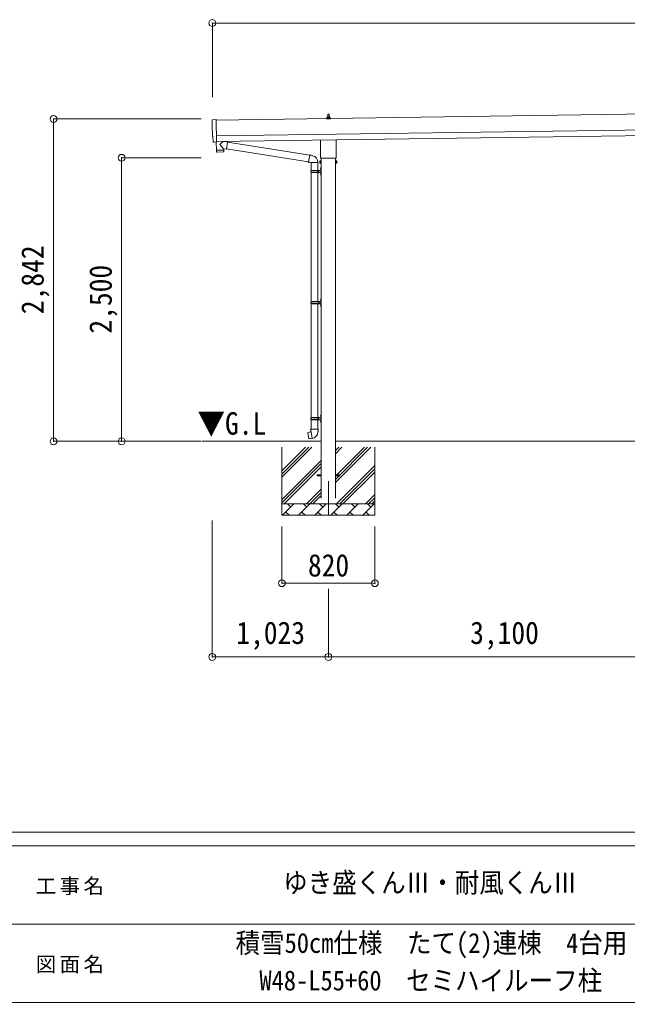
# Model space of a CAD drawing. Units: millimetres at full size, sheet at 1:60. Extents: x -16864 to 16864, y -11640 to 11640.
# Drawn here: x -881 to 4477, y -11640 to -2976 of the extents above; entities that cross this region are included whole.
import ezdxf
from ezdxf.enums import TextEntityAlignment as Align

# ---------------------------------------------------------------- set-up
doc = ezdxf.new("R2010")
doc.units = ezdxf.units.MM
doc.header["$LTSCALE"] = 60
doc.header["$PDMODE"] = 32
doc.header["$PDSIZE"] = 60
doc.linetypes.add('CHAIN1', pattern=[8, 5, -1, 1, -1])
for name, color, linetype, lineweight in [('0-1_Defpoints', 7, 'CHAIN1', 9), ('0-2_TEXT1', 4, 'Continuous', 9), ('0-3_SHAPE', 7, 'Continuous', 9), ('0-7_PARTS2', 7, 'Continuous', 9), ('0-8_TABLE1', 6, 'Continuous', 9), ('0-9_DIM1', 7, 'Continuous', 9), ('F-0', 7, 'Continuous', 9)]:
    doc.layers.add(name, color=color, linetype=linetype, lineweight=lineweight)
doc.styles.add('ＭＳ ゴシック', font='')
doc.styles.get('ＭＳ ゴシック').set_extended_font_data('MS Gothic')

msp = doc.modelspace()

# ---------------------------------------------------------------- linework, layer by layer
at = {"layer": '0-1_Defpoints'}
msp.add_line((1840.59, -7043.97), (1840.59, -7392.97), dxfattribs=at)
at = {"layer": '0-2_TEXT1'}
for p, q in [((6480.66, -3781.28), (850.19, -3861.72)), ((1834.9, -3834.72), (1835.62, -3811.19)), ((1836.62, -3810.22), (1845.17, -3810.22)), ((1846.17, -3811.19), (1846.9, -3834.72)), ((1822.65, -3850.22), (1822.65, -3842.5)), ((1859.15, -3850.22), (1822.65, -3850.22)), ((1823.03, -3841.72), (1858.76, -3841.72)), ((1823.41, -3841.53), (1830.13, -3839.9)), ((1830.51, -3839.72), (1851.28, -3839.72)), ((1830.9, -3838.93), (1830.9, -3834.72)), ((1831.9, -3834.72), (1849.9, -3834.72)), ((1850.9, -3838.93), (1850.9, -3834.72)), ((1858.38, -3841.53), (1851.66, -3839.9)), ((1859.15, -3850.22), (1859.15, -3842.5)), ((852.19, -4001.7), (6482.66, -3921.27)), ((852.91, -4051.7), (6483.37, -3971.26)), ((833.33, -4055.75), (826.41, -4055.48)), ((1772.29, -4184.2), (1772.29, -4038.56)), ((1908.89, -4036.61), (1908.89, -4184.2)), ((1766.59, -4222.47), (1767.35, -4221.16)), ((1766.59, -4222.47), (1766.59, -4239.47)), ((1766.59, -4239.47), (1767.35, -4240.79)), ((1773.59, -4226.07), (1767.35, -4226.07)), ((1773.59, -4235.88), (1767.35, -4235.88)), ((1773.59, -4240.79), (1767.35, -4240.79)), ((1770.59, -4192.97), (1770.59, -4187.47)), ((1908.53, -4196.47), (1772.65, -4196.47)), ((1776.09, -4240.17), (1773.59, -4240.17)), ((1778.09, -4196.47), (1778.09, -7193.97)), ((1903.09, -7193.97), (1903.09, -4196.47)), ((1905.09, -4240.17), (1907.59, -4240.17)), ((1907.59, -4226.07), (1913.83, -4226.07)), ((1907.59, -4235.88), (1913.83, -4235.88)), ((1907.59, -4240.79), (1913.83, -4240.79)), ((1910.59, -4187.47), (1910.59, -4192.97)), ((1914.59, -4222.47), (1913.83, -4221.16)), ((1914.59, -4239.47), (1913.83, -4240.79)), ((1914.59, -4222.47), (1914.59, -4239.47)), ((1740.59, -6989.47), (1778.09, -6989.47)), ((1740.59, -6998.47), (1740.59, -6989.47)), ((1740.59, -6989.47), (1778.09, -6989.47)), ((1740.59, -6998.47), (1740.59, -6989.47)), ((1740.59, -6998.47), (1778.09, -6998.47)), ((1740.59, -6998.47), (1778.09, -6998.47)), ((1903.09, -6989.47), (1940.59, -6989.47)), ((1903.09, -6989.47), (1940.59, -6989.47)), ((1903.09, -6998.47), (1940.59, -6998.47)), ((1903.09, -6998.47), (1940.59, -6998.47)), ((1940.59, -6998.47), (1940.59, -6989.47)), ((1940.59, -6998.47), (1940.59, -6989.47))]:
    msp.add_line(p, q, dxfattribs=at)
for points in [[(818.57, -3858.73), (850.12, -3856.63), (852.94, -4054.46)], [(823.52, -4052.53), (822.85, -4005.51), (822.25, -4005.52)], [(834.07, -4055.46), (834.72, -4054.82), (852.96, -4055.47)], [(1773.59, -4240.79), (1773.59, -4221.16), (1767.35, -4221.16)], [(1773.59, -4240.17), (1773.59, -4221.77), (1776.09, -4221.77)], [(1907.59, -4240.17), (1907.59, -4221.77), (1905.09, -4221.77)], [(1907.59, -4240.79), (1907.59, -4221.16), (1913.83, -4221.16)]]:
    msp.add_lwpolyline(points, dxfattribs=at)
for points in [[(1776.09, -4241.47), (1776.09, -4220.47), (1778.09, -4220.47), (1778.09, -4241.47)], [(1905.09, -4241.47), (1905.09, -4220.47), (1903.09, -4220.47), (1903.09, -4241.47)]]:
    msp.add_lwpolyline(points, close=True, dxfattribs=at)
for centre, radius, start, end in [((1836.62, -3811.22), 1, 90, 178.60509), ((1845.17, -3811.22), 1, 1.39491, 90), ((1823.65, -3842.5), 1, 103.62699, 180), ((1829.9, -3838.93), 1, 283.62699, 0), ((1834.98, -3835.35), 4.13, 90, 171.17633), ((1831.9, -3835.72), 1, 90, 180), ((1844.23, -3834.72), 4.83, 133.60282, 180), ((1837.56, -3834.72), 4.83, 0, 46.39718), ((1846.81, -3835.35), 4.13, 8.82367, 90), ((1849.9, -3835.72), 1, 0, 90), ((1851.9, -3838.93), 1, 180, 256.37301), ((1858.15, -3842.5), 1, 0, 76.37301), ((1770.93, -4223.61), 4.34, 145.61575, 214.38425), ((1782.83, -4230.97), 16.24, 162.41205, 197.58795), ((1770.93, -4238.34), 4.34, 145.61575, 214.38425), ((1774.59, -4187.47), 4, 125.09963, 180), ((1774.59, -4192.97), 4, 180, 194.47751), ((1774.59, -4192.97), 4, 194.47751, 241.04498), ((1906.59, -4192.97), 4, 298.95502, 345.52249), ((1906.59, -4187.47), 4, 0, 54.90037), ((1906.59, -4192.97), 4, 345.52249, 0), ((1910.24, -4223.61), 4.34, 325.61575, 34.38425), ((1898.35, -4230.97), 16.24, 342.41205, 17.58795), ((1910.24, -4238.34), 4.34, 325.61575, 34.38425)]:
    msp.add_arc(centre, radius, start, end, dxfattribs=at)
for centre, major_axis, ratio, start_param, end_param in [((818.77, -3861.72), (-3, -0.04), 0.99863, 4.7647489, 6.2979817), ((-3945.59, -4000.22), (4762.89, 68.04), 0.99863, 6.2686928, 6.2979817), ((822.19, -4001.12), (-4.41, -0.06), 0.99863, 6.2686928, 7.8539816), ((826.53, -4052.48), (-2.15, -2.1), 0.9974, 5.5252311, 7.0411395), ((833.37, -4054.74), (-0.717, -0.7), 0.9974, 0.7579542, 1.5707963)]:
    msp.add_ellipse(centre, major_axis=major_axis, ratio=ratio, start_param=start_param, end_param=end_param, dxfattribs=at)
at = {"layer": '0-3_SHAPE'}
for p, q in [((1778.09, -6693.97), (729.14, -6693.97)), ((1430.59, -6745.97), (1430.59, -7345.97)), ((1430.59, -6954.46), (1639.07, -6745.97)), ((1430.59, -6982.74), (1667.36, -6745.97)), ((1430.59, -7011.03), (1695.64, -6745.97)), ((4878.09, -6693.97), (1903.09, -6693.97)), ((1903.09, -6774.8), (1931.91, -6745.97)), ((1903.09, -6803.08), (1960.2, -6745.97)), ((1903.09, -7057.64), (2214.76, -6745.97)), ((1903.09, -7001.07), (2158.19, -6745.97)), ((1903.09, -7029.36), (2186.47, -6745.97)), ((2250.59, -6745.97), (2250.59, -7345.97)), ((1430.59, -7209.02), (1778.09, -6861.52)), ((1430.59, -7237.3), (1778.09, -6889.8)), ((1450.2, -7245.97), (1778.09, -6918.08)), ((1912.75, -7245.97), (2250.59, -6908.13)), ((1941.03, -7245.97), (2250.59, -6936.42)), ((1969.31, -7245.97), (2250.59, -6964.7)), ((1648.19, -7245.97), (1778.09, -7116.07)), ((1676.47, -7245.97), (1778.09, -7144.36)), ((1704.76, -7245.97), (1778.09, -7172.64)), ((2167.3, -7245.97), (2250.59, -7162.69)), ((1430.59, -7245.97), (2250.59, -7245.97)), ((1437.04, -7345.97), (1537.04, -7245.97)), ((1508.48, -7274.53), (1479.93, -7245.97)), ((1578.46, -7345.97), (1678.46, -7245.97)), ((1649.9, -7274.53), (1621.35, -7245.97)), ((1719.88, -7345.97), (1819.88, -7245.97)), ((1791.32, -7274.53), (1762.77, -7245.97)), ((1861.3, -7345.97), (1961.3, -7245.97)), ((1932.75, -7274.53), (1904.19, -7245.97)), ((2002.72, -7345.97), (2102.72, -7245.97)), ((2074.17, -7274.53), (2045.61, -7245.97)), ((2144.14, -7345.97), (2244.14, -7245.97)), ((2215.59, -7274.53), (2187.04, -7245.97)), ((2195.59, -7245.97), (2250.59, -7190.97)), ((2223.87, -7245.97), (2250.59, -7219.26)), ((2250.59, -7345.97), (1430.59, -7345.97)), ((1465.59, -7317.42), (1494.14, -7345.97)), ((1607.01, -7317.42), (1635.56, -7345.97)), ((1748.43, -7317.42), (1776.98, -7345.97)), ((1889.85, -7317.42), (1918.41, -7345.97)), ((2031.27, -7317.42), (2059.83, -7345.97)), ((2172.7, -7317.42), (2201.25, -7345.97))]:
    msp.add_line(p, q, dxfattribs=at)
at = {"layer": '0-8_TABLE1'}
for p, q in [((817.59, -3006.34), (817.59, -3660.66)), ((12166.59, -3006.34), (817.59, -3006.34)), ((-582.41, -3851.68), (718.28, -3851.68)), ((-582.41, -3851.68), (-582.41, -6693.97)), ((17.59, -4193.97), (718.28, -4193.97)), ((17.59, -4193.97), (17.59, -6693.97)), ((-582.41, -6693.97), (718.28, -6693.97)), ((817.28, -8594.97), (817.28, -7392.97)), ((1430.59, -7944.97), (1430.59, -7444.97)), ((2250.59, -7944.97), (2250.59, -7444.97)), ((1430.59, -7944.97), (2250.59, -7944.97)), ((1840.59, -8594.97), (1840.59, -7994.97)), ((1840.59, -8594.97), (817.28, -8594.97)), ((4940.59, -8594.97), (1840.59, -8594.97))]:
    msp.add_line(p, q, dxfattribs=at)
for p in [(817.59, -3006.34), (817.59, -3006.34), (-582.41, -3851.68), (17.59, -4193.97), (-582.41, -6693.97), (17.59, -6693.97), (1430.59, -7944.97), (2250.59, -7944.97), (817.28, -8594.97), (1840.59, -8594.97)]:
    msp.add_point(p, dxfattribs=at)
at = {"layer": '0-9_DIM1'}
for p, q in [((852.94, -4054.46), (852.96, -4055.47)), ((914.35, -4050.82), (886.7, -4073.33)), ((951.97, -4054.83), (926.13, -4050.65)), ((951.97, -4054.83), (941.81, -4117.71)), ((951.68, -4056.66), (1677.03, -4172.15)), ((853.59, -4127.69), (854, -4140.74)), ((914.59, -4142.82), (857.05, -4143.65)), ((858.08, -4126.63), (858.11, -4127.63)), ((917.4, -4113.76), (886.53, -4080.66)), ((913.07, -4125.84), (913.07, -4126.84)), ((917.4, -4113.76), (941.81, -4117.71)), ((917.4, -4113.76), (917.57, -4125.78)), ((942.1, -4115.89), (1666.61, -4231.24)), ((1666.28, -4233.06), (1671.82, -4201.69)), ((1666.28, -4233.06), (1666.68, -4235.31)), ((1666.28, -4233.06), (1671.44, -4233.88)), ((1666.68, -4235.31), (1670.24, -4235.94)), ((1670.24, -4235.94), (1671.44, -4233.88)), ((1671.44, -4233.88), (1686.04, -4236.19)), ((1677.35, -4170.33), (1671.82, -4201.69)), ((1677.35, -4170.33), (1678.49, -4168.35)), ((1678.49, -4168.35), (1682.05, -4168.97)), ((1682.05, -4168.97), (1682.47, -4171.32)), ((1686.04, -4236.19), (1688.25, -4235.21)), ((1748.54, -4235.6), (1687.36, -4235.6)), ((1688.09, -4235.6), (1688.09, -4304.89)), ((1696.98, -4174.14), (1698.67, -4175.77)), ((1698.67, -4175.77), (1700.78, -4176.22)), ((1748.09, -4235.6), (1748.09, -4304.89)), ((1685.09, -4306.89), (1735.42, -4306.89)), ((1685.09, -4320.89), (1735.42, -4320.89)), ((1686.09, -4304.89), (1772.09, -4304.89)), ((1686.09, -4304.89), (1686.09, -4306.89)), ((1686.09, -4322.89), (1686.09, -4320.89)), ((1686.09, -4322.89), (1772.09, -4322.89)), ((1688.09, -4322.89), (1688.09, -5462.47)), ((1745.09, -4304.89), (1745.09, -4309.39)), ((1745.09, -4309.39), (1747.09, -4309.39)), ((1745.09, -4322.89), (1745.09, -4318.39)), ((1745.09, -4318.39), (1747.09, -4318.39)), ((1747.09, -4309.39), (1747.09, -4313.89)), ((1747.09, -4318.39), (1747.09, -4313.89)), ((1748.09, -4322.89), (1748.09, -5462.47)), ((1753.09, -4304.89), (1753.09, -4313.89)), ((1753.09, -4309.39), (1756.09, -4309.39)), ((1753.09, -4322.89), (1753.09, -4313.89)), ((1753.09, -4318.39), (1756.09, -4318.39)), ((1756.09, -4309.39), (1756.09, -4313.89)), ((1756.09, -4318.39), (1756.09, -4313.89)), ((1771.79, -4287.75), (1773.83, -4288.74)), ((1773.06, -4285.74), (1773.69, -4285.74)), ((1773.06, -4285.74), (1773.06, -4294.04)), ((1773.06, -4294.04), (1773.69, -4294.04)), ((1773.69, -4285.74), (1773.69, -4294.04)), ((1773.69, -4285.74), (1774.09, -4286.14)), ((1773.69, -4294.04), (1774.09, -4293.64)), ((1773.83, -4288.74), (1774.44, -4289.89)), ((1774.09, -4281.89), (1777.09, -4280.39)), ((1774.09, -4281.89), (1774.09, -4313.89)), ((1774.09, -4286.14), (1774.09, -4293.64)), ((1774.09, -4345.89), (1774.09, -4313.89)), ((1777.09, -4280.39), (1777.09, -4313.89)), ((1777.09, -4280.39), (1778.09, -4280.39)), ((1777.09, -4347.39), (1777.09, -4313.89)), ((1778.09, -4280.39), (1778.09, -4313.89)), ((1778.09, -4347.39), (1778.09, -4313.89)), ((1771.79, -4335.75), (1773.83, -4336.74)), ((1773.06, -4333.74), (1773.69, -4333.74)), ((1773.06, -4333.74), (1773.06, -4342.04)), ((1773.06, -4342.04), (1773.69, -4342.04)), ((1773.69, -4333.74), (1773.69, -4342.04)), ((1773.69, -4333.74), (1774.09, -4334.14)), ((1773.69, -4342.04), (1774.09, -4341.64)), ((1773.83, -4336.74), (1774.44, -4337.89)), ((1774.09, -4334.14), (1774.09, -4341.64)), ((1774.09, -4345.89), (1777.09, -4347.39)), ((1777.09, -4347.39), (1778.09, -4347.39)), ((1771.79, -5445.33), (1773.83, -5446.32)), ((1773.06, -5443.32), (1773.69, -5443.32)), ((1773.06, -5443.32), (1773.06, -5451.62)), ((1773.06, -5451.62), (1773.69, -5451.62)), ((1773.69, -5443.32), (1773.69, -5451.62)), ((1773.69, -5443.32), (1774.09, -5443.72)), ((1773.69, -5451.62), (1774.09, -5451.22)), ((1773.83, -5446.32), (1774.44, -5447.47)), ((1774.09, -5439.47), (1777.09, -5437.97)), ((1774.09, -5439.47), (1774.09, -5471.47)), ((1774.09, -5443.72), (1774.09, -5451.22)), ((1777.09, -5437.97), (1777.09, -5471.47)), ((1777.09, -5437.97), (1778.09, -5437.97)), ((1778.09, -5437.97), (1778.09, -5471.47)), ((1687.59, -5464.47), (1737.92, -5464.47)), ((1687.59, -5478.47), (1737.92, -5478.47)), ((1688.09, -5480.47), (1688.09, -6484.97)), ((1688.59, -5462.47), (1688.59, -5464.47)), ((1688.59, -5462.47), (1772.09, -5462.47)), ((1688.59, -5480.47), (1688.59, -5478.47)), ((1688.59, -5480.47), (1772.09, -5480.47)), ((1747.59, -5462.47), (1747.59, -5466.97)), ((1747.59, -5466.97), (1749.59, -5466.97)), ((1747.59, -5480.47), (1747.59, -5475.97)), ((1747.59, -5475.97), (1749.59, -5475.97)), ((1748.09, -5480.47), (1748.09, -6484.97)), ((1749.59, -5466.97), (1749.59, -5471.47)), ((1749.59, -5475.97), (1749.59, -5471.47)), ((1755.59, -5462.47), (1755.59, -5471.47)), ((1755.59, -5466.97), (1758.59, -5466.97)), ((1755.59, -5480.47), (1755.59, -5471.47)), ((1755.59, -5475.97), (1758.59, -5475.97)), ((1758.59, -5466.97), (1758.59, -5471.47)), ((1758.59, -5475.97), (1758.59, -5471.47)), ((1771.79, -5493.33), (1773.83, -5494.32)), ((1773.06, -5491.32), (1773.69, -5491.32)), ((1773.06, -5491.32), (1773.06, -5499.62)), ((1773.06, -5499.62), (1773.69, -5499.62)), ((1773.69, -5491.32), (1773.69, -5499.62)), ((1773.69, -5491.32), (1774.09, -5491.72)), ((1773.69, -5499.62), (1774.09, -5499.22)), ((1773.83, -5494.32), (1774.44, -5495.47)), ((1774.09, -5503.47), (1774.09, -5471.47)), ((1774.09, -5491.72), (1774.09, -5499.22)), ((1774.09, -5503.47), (1777.09, -5504.97)), ((1777.09, -5504.97), (1777.09, -5471.47)), ((1777.09, -5504.97), (1778.09, -5504.97)), ((1778.09, -5504.97), (1778.09, -5471.47)), ((1685.09, -6486.97), (1735.42, -6486.97)), ((1686.09, -6484.97), (1772.09, -6484.97)), ((1686.09, -6484.97), (1686.09, -6486.97)), ((1745.09, -6484.97), (1745.09, -6489.47)), ((1745.09, -6489.47), (1747.09, -6489.47)), ((1747.09, -6489.47), (1747.09, -6493.97)), ((1747.09, -6498.47), (1747.09, -6493.97)), ((1753.09, -6484.97), (1753.09, -6493.97)), ((1753.09, -6489.47), (1756.09, -6489.47)), ((1753.09, -6502.97), (1753.09, -6493.97)), ((1756.09, -6489.47), (1756.09, -6493.97)), ((1756.09, -6498.47), (1756.09, -6493.97)), ((1771.79, -6467.83), (1773.83, -6468.82)), ((1773.06, -6465.82), (1773.69, -6465.82)), ((1773.06, -6465.82), (1773.06, -6474.12)), ((1773.06, -6474.12), (1773.69, -6474.12)), ((1773.69, -6465.82), (1773.69, -6474.12)), ((1773.69, -6465.82), (1774.09, -6466.22)), ((1773.69, -6474.12), (1774.09, -6473.72)), ((1773.83, -6468.82), (1774.44, -6469.97)), ((1774.09, -6461.97), (1777.09, -6460.47)), ((1774.09, -6461.97), (1774.09, -6493.97)), ((1774.09, -6466.22), (1774.09, -6473.72)), ((1774.09, -6525.97), (1774.09, -6493.97)), ((1777.09, -6460.47), (1777.09, -6493.97)), ((1777.09, -6460.47), (1778.09, -6460.47)), ((1777.09, -6527.47), (1777.09, -6493.97)), ((1778.09, -6460.47), (1778.09, -6493.97)), ((1778.09, -6527.47), (1778.09, -6493.97)), ((1685.09, -6500.97), (1735.42, -6500.97)), ((1686.09, -6502.97), (1686.09, -6500.97)), ((1686.09, -6502.97), (1772.09, -6502.97)), ((1688.09, -6502.97), (1688.09, -6587.9)), ((1745.09, -6502.97), (1745.09, -6498.47)), ((1745.09, -6498.47), (1747.09, -6498.47)), ((1748.09, -6502.97), (1748.09, -6587.9)), ((1753.09, -6498.47), (1756.09, -6498.47)), ((1771.79, -6515.83), (1773.83, -6516.82)), ((1773.06, -6513.82), (1773.69, -6513.82)), ((1773.06, -6513.82), (1773.06, -6522.12)), ((1773.06, -6522.12), (1773.69, -6522.12)), ((1773.69, -6513.82), (1773.69, -6522.12)), ((1773.69, -6513.82), (1774.09, -6514.22)), ((1773.69, -6522.12), (1774.09, -6521.72)), ((1773.83, -6516.82), (1774.44, -6517.97)), ((1774.09, -6514.22), (1774.09, -6521.72)), ((1774.09, -6525.97), (1777.09, -6527.47)), ((1777.09, -6527.47), (1778.09, -6527.47)), ((1659.63, -6616.35), (1658.82, -6617.52)), ((1658.82, -6617.52), (1668.44, -6672.08)), ((1687.5, -6611.1), (1659.63, -6616.35)), ((1672.37, -6613.75), (1672.16, -6613.99)), ((1682.46, -6670.99), (1682.18, -6670.84)), ((1686.24, -6587.9), (1684.09, -6588.68)), ((1684.09, -6588.68), (1684.09, -6592.3)), ((1684.09, -6592.3), (1686.33, -6593.12)), ((1686.24, -6587.9), (1718.09, -6587.9)), ((1686.24, -6587.9), (1686.33, -6593.12)), ((1686.33, -6593.12), (1686.59, -6607.9)), ((1686.59, -6607.9), (1687.94, -6609.9)), ((1697.85, -6668.4), (1687.72, -6610.93)), ((1687.74, -6610.1), (1687.74, -6610.81)), ((1687.94, -6609.9), (1687.91, -6609.91)), ((1698.16, -6669.16), (1697.91, -6668.5)), ((1749.94, -6587.9), (1718.09, -6587.9)), ((1748.28, -6609.84), (1748.2, -6612.01)), ((1749.59, -6607.9), (1748.28, -6609.84)), ((1752.09, -6592.3), (1749.85, -6593.12)), ((1749.94, -6587.9), (1752.09, -6588.68)), ((1752.09, -6588.68), (1752.09, -6592.3))]:
    msp.add_line(p, q, dxfattribs=at)
for points in [[(852.56, -4055.45), (853.58, -4126.69), (917.57, -4125.78)], [(917.54, -4139.83), (917.58, -4126.78), (853.59, -4127.69)], [(1677.35, -4170.33), (1682.47, -4171.32), (1696.98, -4174.14)], [(1771.79, -4292.04), (1773.83, -4291.04), (1774.44, -4289.89)], [(1771.79, -4340.04), (1773.83, -4339.04), (1774.44, -4337.89)], [(1771.79, -5449.62), (1773.83, -5448.62), (1774.44, -5447.47)], [(1771.79, -5497.62), (1773.83, -5496.62), (1774.44, -5495.47)], [(1771.79, -6472.12), (1773.83, -6471.12), (1774.44, -6469.97)], [(1771.79, -6520.12), (1773.83, -6519.12), (1774.44, -6517.97)], [(1697.58, -6668.31), (1669.6, -6672.9), (1668.44, -6672.08)], [(1674.62, -6613.53), (1674.34, -6613.38), (1672.37, -6613.75)], [(1684.65, -6670.43), (1684.44, -6670.67), (1682.46, -6670.99)], [(1749.94, -6587.9), (1749.85, -6593.12), (1749.59, -6607.9)]]:
    msp.add_lwpolyline(points, dxfattribs=at)
for centre, radius, start, end in [((857, -4140.65), 3, 181.81845, 270.86677), ((890.01, -4077.08), 5, 131.47396, 225.79244), ((914.54, -4139.82), 3, 270.81845, 359.81845), ((1688.25, -4235.21), 60.3, 359.62495, 78), ((1733.84, -4313.89), 49.25, 171.82876, 180.00002), ((1733.84, -4313.89), 49.25, 180.00002, 188.17127), ((1735.42, -4304.89), 2, 270, 359.99998), ((1735.42, -4322.89), 2, 0.00005, 90.00004), ((1777.39, -4289.89), 6, 136.21765, 223.78235), ((1772.09, -4302.89), 2, 270, 359.99998), ((1772.09, -4324.89), 2, 0.00005, 90.00004), ((1777.39, -4337.89), 6, 136.21765, 223.78235), ((1777.39, -5447.47), 6, 136.21765, 223.78235), ((1736.34, -5471.47), 49.25, 171.82876, 180.00002), ((1736.34, -5471.47), 49.25, 180.00002, 188.17127), ((1737.92, -5462.47), 2, 270, 359.99998), ((1737.92, -5480.47), 2, 0.00005, 90.00004), ((1777.39, -5495.47), 6, 136.21765, 223.78235), ((1772.09, -5460.47), 2, 270, 359.99998), ((1772.09, -5482.47), 2, 0.00005, 90.00004), ((1733.84, -6493.97), 49.25, 171.82876, 180.00002), ((1733.84, -6493.97), 49.25, 180.00002, 188.17127), ((1735.42, -6484.97), 2, 270, 359.99998), ((1777.39, -6469.97), 6, 136.21765, 223.78235), ((1772.09, -6482.97), 2, 270, 359.99998), ((1735.42, -6502.97), 2, 0.00005, 90.00004), ((1777.39, -6517.97), 6, 136.21765, 223.78235), ((1772.09, -6504.97), 2, 0.00005, 90.00004), ((1687.44, -6610.81), 0.3, 280.66842, 0), ((1687.94, -6610.1), 0.2, 100, 180), ((1697.63, -6668.6), 0.3, 20, 99.33158), ((1698.34, -6669.09), 0.2, 200, 279.96938), ((1687.94, -6609.9), 60.3, 279.96938, 358)]:
    msp.add_arc(centre, radius, start, end, dxfattribs=at)
at = {"layer": 'F-0', "color": 5, "lineweight": 5}
for p, q in [((-16864.12, -10140), (16015.88, -10140)), ((-16864.12, -10260), (10682.37, -10260)), ((-6897.63, -10950), (5402.37, -10950)), ((-16864.12, -11640), (16015.88, -11640))]:
    msp.add_line(p, q, dxfattribs=at)

# ---------------------------------------------------------------- texts
at = {"layer": '0-7_PARTS2', "style": 'ＭＳ ゴシック', "width": 0.9}
msp.add_text('▼G.L', height=197.9, dxfattribs=at).set_placement((686.42, -6694.26), align=Align.BOTTOM_LEFT)
at = {"layer": '0-8_TABLE1', "color": 7, "style": 'ＭＳ ゴシック', "width": 0.9}
for s, p in [('2,842', (-609.91, -5572.83)), ('2,500', (-9.91, -5743.97))]:
    msp.add_text(s, height=197.9, rotation=90, dxfattribs=at).set_placement(p, align=Align.BOTTOM_LEFT)
for s, p in [('820', (1660.59, -7944.97)), ('1,023', (1028.94, -8539.97)), ('3,100', (3090.59, -8539.97))]:
    msp.add_text(s, height=197.9, dxfattribs=at).set_placement(p, align=Align.BOTTOM_LEFT)
at = {"layer": 'F-0', "style": 'ＭＳ ゴシック', "width": 0.9}
for s, p in [('ゆき盛くんⅢ・耐風くんⅢ', (1442.37, -10725)), ('積雪50cm仕様\u3000たて(2)連棟\u30004台用', (1022.37, -11256.91)), ('W48-L55+60\u3000セミハイルーフ柱', (1232.37, -11587.74))]:
    msp.add_text(s, height=176, dxfattribs=at).set_placement(p, align=Align.BOTTOM_LEFT)
at = {"layer": 'F-0', "char_height": 132, "attachment_point": 7, "style": 'ＭＳ ゴシック'}
for s, insert in [('\\T1.17;工事名', (-739.42, -10695)), ('\\T1.17;図面名', (-739.42, -11385))]:
    msp.add_mtext(s, dxfattribs=dict(at, insert=insert))

doc.saveas('drawing.dxf')
